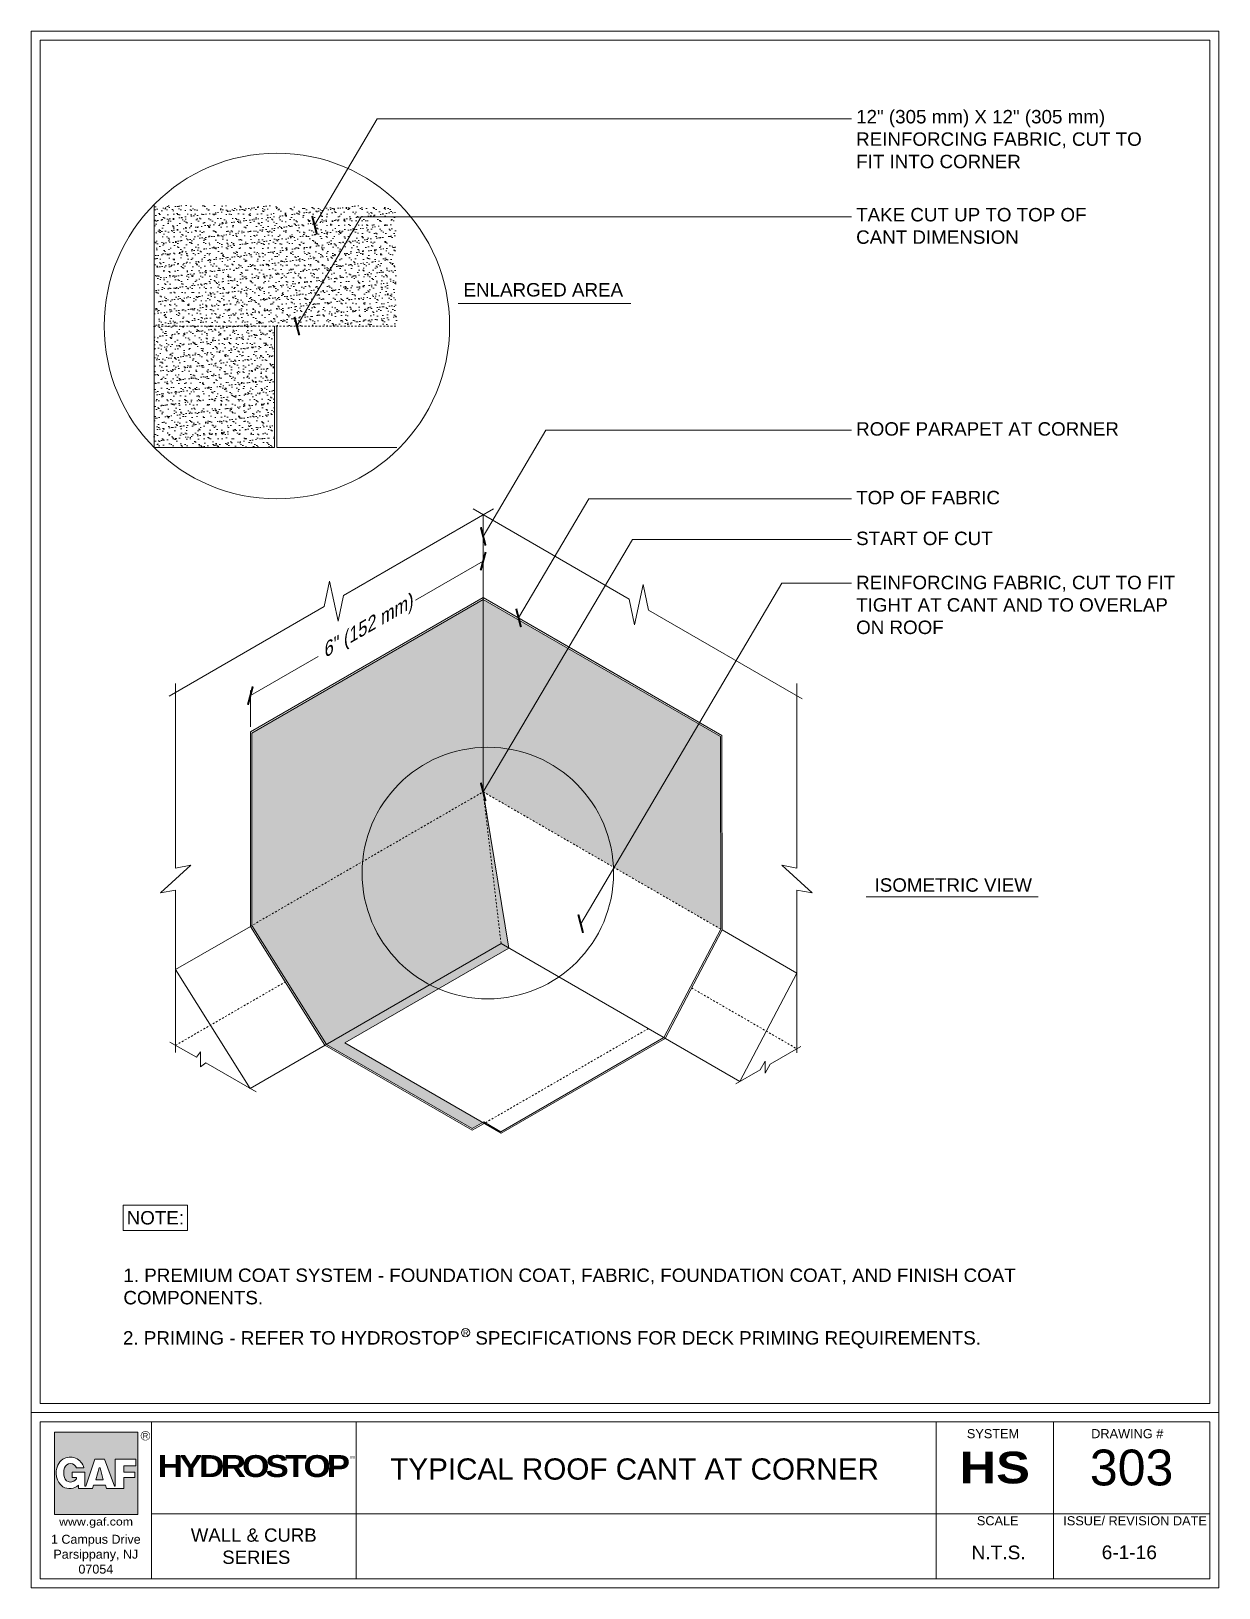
# Model space of a CAD drawing. Header units: inches. Extents: x 14.5 to 80.8, y 24.5 to 111.4.
import ezdxf
from ezdxf.enums import TextEntityAlignment as Align

# ---------------------------------------------------------------- set-up
doc = ezdxf.new("R2010")
doc.units = ezdxf.units.IN
doc.header["$MEASUREMENT"] = 0
doc.linetypes.add('DASHED2', pattern=[0.375, 0.25, -0.125])
doc.layers.get('0').update_dxf_attribs({"lineweight": 15})
doc.styles.add('ARCHQUIK', font='Archquik.shx', dxfattribs={"height": 0.1})
doc.styles.add('ARIAL', font='arial.ttf')
doc.styles.add('FONT', font='arial.ttf', dxfattribs={"height": 0.75})
doc.styles.add('oblique', font='arial.ttf', dxfattribs={"oblique": 30, "height": 0.75})
doc.dimstyles.new('dIM-STYLE', dxfattribs={"dimtxt": 0.75, "dimasz": 0.75, "dimexe": 0.18, "dimexo": 0.0625, "dimgap": 0.09, "dimtad": 0, "dimtih": 1, "dimtoh": 1, "dimdec": 4, "dimzin": 0, "dimdsep": 46, "dimlunit": 4, "dimtxsty": 'FONT', "dimblk": 'ARCHTICK', "dimcen": 0, "dimclrd": 3, "dimclre": 3, "dimclrt": 256, "dimadec": 0, "dimazin": 0, "dimtfac": 1, "dimtdec": 4, "dimtofl": 0, "dimtmove": 0, "dimatfit": 3, "dimldrblk": 'ARCHTICK', "dimfxl": 1, "dimfrac": 2, "dimtolj": 1, "dimtzin": 0, "dimlwd": -1, "dimlwe": -1, "dimarcsym": 0})
doc.dimstyles.get("Standard").update_dxf_attribs({"dimscale": 0, "dimtxt": 0.75, "dimasz": 0.75, "dimexe": 0.2500000000000018, "dimexo": 0.0625, "dimgap": 0.09, "dimtad": 0, "dimdec": 5, "dimzin": 0, "dimdsep": 46, "dimlunit": 4, "dimtxsty": 'FONT', "dimcen": 0.09, "dimclrd": 256, "dimclre": 256, "dimclrt": 256, "dimadec": 0, "dimazin": 0, "dimtfac": 1, "dimtdec": 5, "dimtofl": 0, "dimtmove": 1, "dimatfit": 0, "dimfxl": 1, "dimfxlon": 1, "dimtolj": 1, "dimtzin": 0, "dimlwd": -1, "dimlwe": -1, "dimarcsym": 0})
pattern_1 = [(37.50000000000001, (-37.68984681796064, 2.392433068382161), (-0.01574833952740204, 0.4817059422532897), [0, -0.38, 0, -0.425, 0, -0.40625]), (7.499999999999999, (-37.68984681796064, 2.392433068382161), (0.4424441763169318, 0.7055365163074351), [0, -0.205, 0, -0.3425, 0, -0.13125]), (327.5, (-37.99734681796065, 2.392433068382161), (0.7785354654378738, 0.001414763384241235), [0, -0.125, 0, -0.45, 0, -0.5875]), (317.5, (-37.99734681796065, 2.392433068382161), (0.7515316511430734, 0.2194188912335623), [0, -0.0625, 0, -0.295, 0, -0.3375])]

# ---------------------------------------------------------------- blocks, each defined once
blk = doc.blocks.new('GAF_LOGO')
h = blk.add_hatch(color=242)
h.paths.add_polyline_path([(0.9999999843750018, 0.999999984375), (-0.01802111514781046, 0.999999984375), (-0.01802111514781046, -0.002743970513160665), (0.9999999843750018, -0.002743970513160499), (0.9999999843750018, 0.6710526210937502)])
edge = h.paths.add_edge_path(flags=16)
edge.add_line((0.3421052578125003, 0.5657894648437503), (0.2499999960937487, 0.5657894648437503))
edge.add_arc((0.1776315761718745, 0.542763149414063), 0.075943396054273, 17.65012421993013, 162.3498757800698)
edge.add_arc((0.2913533789062498, 0.5065789394531254), 0.1952830184252751, 162.3498757800698, 197.65012421993)
edge.add_arc((0.1804031326795207, 0.4712765883809845), 0.07885186654145789, 197.65012421993, 331.9610179646004)
edge.add_line((0.2499999960937487, 0.4342105195312511), (0.2499999960937487, 0.4473684140625002))
edge.add_line((0.2499999960937487, 0.4473684140625002), (0.1973684179687503, 0.4473684140625003))
edge.add_line((0.1973684179687503, 0.4473684140625003), (0.1973684179687503, 0.5131578867187501))
edge.add_line((0.1973684179687503, 0.5131578867187501), (0.3552631523437491, 0.5131578867187501))
edge.add_line((0.3552631523437491, 0.5131578867187501), (0.3552631523437491, 0.3421052578125003))
edge.add_line((0.3552631523437491, 0.3421052578125003), (0.3672600561810685, 0.3421052578125003))
edge.add_line((0.3672600561810685, 0.3421052578125003), (0.473684203125, 0.6710526210937502))
edge.add_line((0.473684203125, 0.6710526210937502), (0.5921052539062508, 0.6710526210937502))
edge.add_line((0.5921052539062508, 0.6710526210937502), (0.7168783917025898, 0.3421052578125004))
edge.add_line((0.7168783917025898, 0.3421052578125004), (0.7236841992187522, 0.3421052578125004))
edge.add_line((0.7236841992187522, 0.3421052578125004), (0.7236841992187522, 0.6710526210937502))
edge.add_line((0.7236841992187522, 0.6710526210937502), (0.9757096308521137, 0.6710526210937502))
edge.add_line((0.9757096308521137, 0.6710526210937502), (0.9757096308521139, 0.5921052539062504))
edge.add_line((0.9757096308521139, 0.5921052539062504), (0.828947355468749, 0.5921052539062504))
edge.add_line((0.828947355468749, 0.5921052539062504), (0.828947355468749, 0.5131578867187501))
edge.add_line((0.828947355468749, 0.5131578867187501), (0.9619798181352781, 0.5131578867187501))
edge.add_line((0.9619798181352781, 0.5131578867187501), (0.9619798181352782, 0.4473684140625002))
edge.add_line((0.9619798181352782, 0.4473684140625002), (0.8289473554687489, 0.4473684140625003))
edge.add_line((0.8289473554687489, 0.4473684140625003), (0.828947355468749, 0.3157894687500002))
edge.add_line((0.828947355468749, 0.3157894687500002), (0.6184210429687518, 0.3157894687500003))
edge.add_line((0.6184210429687518, 0.3157894687500003), (0.6052631484375013, 0.35526315234375))
edge.add_line((0.6052631484375013, 0.35526315234375), (0.4605263085937495, 0.3552631523437498))
edge.add_line((0.4605263085937495, 0.3552631523437498), (0.4473684140624989, 0.3157894687500002))
edge.add_line((0.4473684140624989, 0.3157894687500002), (0.2763157851562497, 0.3157894687500002))
edge.add_line((0.2763157851562497, 0.3157894687500002), (0.2763157851562497, 0.3552631523437499))
edge.add_arc((0.1671059236527185, 0.4777867589039027), 0.1641305212753787, 240.8042829104425, 311.71180968469173, ccw=False)
edge.add_arc((0.2222038028843561, 0.5072653279140215), 0.2193476823067968, 155.1482085443663, 231.9615675140741, ccw=False)
edge.add_arc((0.1895668580481229, 0.5197191371257442), 0.1845148081401703, 124.71226100437019, 154.3980145931274, ccw=False)
edge.add_arc((0.1751212575285651, 0.5254602239943656), 0.171785051789476, 13.577812998885406, 121.84091426695329, ccw=False)
h.paths.add_polyline_path([(0.5263157812499983, 0.5657894648437498), (0.5394736757812488, 0.5657894648437498), (0.5789473593750003, 0.421052625), (0.4868420976562504, 0.421052625)], flags=0)
at = {"color": 242}
for p, q in [((0.9757096308521138, 0.6710526210937502), (0.9757096308521138, 0.5921052539062504)), ((0.5263157812499983, 0.5657894648437498), (0.4868420976562504, 0.421052625)), ((0.4868420976562504, 0.421052625), (0.5789473593750003, 0.421052625)), ((0.5394736757812488, 0.5657894648437498), (0.5263157812499983, 0.5657894648437498)), ((0.5789473593750003, 0.421052625), (0.5394736757812488, 0.5657894648437498))]:
    blk.add_line(p, q, dxfattribs=at)
for points in [[(0.9999999843750018, 0.6710526210937502), (0.9999999843750019, -0.00274397051316061), (-0.01802111514781046, -0.00274397051316061), (-0.01802111514781046, 0.999999984375), (0.9999999843750018, 0.999999984375), (0.9999999843750018, 0.6710526210937502)], [(0.9757096308521138, 0.6710526210937502), (0.7236841992187522, 0.6710526210937502), (0.7236841992187522, 0.3421052578125003), (0.7168783917025898, 0.3421052578125003), (0.5921052539062508, 0.6710526210937502), (0.4736842031249999, 0.6710526210937502), (0.5921052539062508, 0.6710526210937502)]]:
    blk.add_lwpolyline(points, dxfattribs=at)
at = {"const_width": 0.006578947265625}
blk.add_lwpolyline([(1.146718681227561, 0.9569249246062017, 0.9999999999999999), (1.038984530952376, 0.9569249246062017, 0.9999999999999999)], format="xyb", close=True, dxfattribs=at)
at = {"color": 242}
for points in [[(0.4736842031249999, 0.6710526210937502), (0.3672600561810686, 0.3421052578125003), (0.3552631523437491, 0.3421052578125003), (0.3552631523437491, 0.5131578867187501), (0.1973684179687503, 0.5131578867187501), (0.1973684179687503, 0.4473684140625003), (0.2499999960937487, 0.4473684140625003), (0.2499999960937487, 0.4342105195312511, -0.6638381309650001), (0.1052631562500004, 0.4473684140625003, -0.1552561087471992), (0.1052631562500004, 0.5657894648437503, -0.7312178527831996), (0.2499999960937487, 0.5657894648437503), (0.3421052578125003, 0.5657894648437503, 0.5109723306082545), (0.08449389586529144, 0.6713944055155814, 0.1302578243974809), (0.02316816522774692, 0.599451122242597, 0.172358814401925)], [(0.08704397350846876, 0.3345076182265967, 0.3196577466454945), (0.2763157851562497, 0.3552631523437499), (0.2763157851562497, 0.3157894687500002), (0.4473684140624989, 0.3157894687500002), (0.4605263085937494, 0.3552631523437499), (0.6052631484375013, 0.3552631523437499), (0.6184210429687518, 0.3157894687500002), (0.828947355468749, 0.3157894687500002), (0.828947355468749, 0.4473684140625003), (0.9619798181352781, 0.4473684140625003), (0.9619798181352781, 0.5131578867187501), (0.828947355468749, 0.5131578867187501), (0.828947355468749, 0.5921052539062504), (0.9757096308521139, 0.5921052539062504)]]:
    blk.add_lwpolyline(points, format="xyb", dxfattribs=at)
blk.add_arc((0.222203802884356, 0.5072653279140215), 0.2193476823067967, 155.1482085443668, 231.9615675140741, dxfattribs=at)
at = {"style": 'ARIAL'}
blk.add_text('R', height=0.06578947265625, dxfattribs=at).set_placement((1.092851606089969, 0.956924924606203), align=Align.MIDDLE)
at = {"style": 'ARIAL', "width": 1.133105524367421}
blk.add_text('www.gaf.com', height=0.09481817704846432, dxfattribs=at).set_placement((0.03995709321242522, -0.1363967728893486), (0.9407297751728345, -0.1363967728893486), align=Align.FIT)
blk = doc.blocks.new('HydroStop')
at = {"color": 174, "linetype": 'Continuous', "style": 'ARIAL'}
blk.add_text('TM', height=0.07930227829834807, dxfattribs=at).set_placement((6.460029172047104, 0.5633620407934359))
at = {"lineweight": -2, "insert": (0.9349556855740957, 0.6638381548218604), "char_height": 0.633319658458992, "width": 5.94393791725881, "attachment_point": 1, "style": 'ARCHQUIK'}
blk.add_mtext('{\\fArial Black|b0|i0|c0|p34;\\T0.85;\\C154;HYDRO\\C132;STOP}', dxfattribs=at)
blk = doc.blocks.new('_ArchTick')
at = {"color": 0, "linetype": 'ByBlock', "const_width": 0.15}
blk.add_lwpolyline([(-0.5, -0.5), (0.5, 0.5)], dxfattribs=at)
blk = doc.blocks.new('*D17')
at = {"transparency": 16777216}
for p, q in [((39.72898657343339, 81.80895132077987), (35.94865022424254, 79.6263731119472)), ((39.7289865734334, 80.07204890696585), (39.72898657343339, 82.09762645537467)), ((26.73065068187104, 74.30435859476918), (30.51098703106188, 76.48693680360185)), ((26.73065068187104, 72.56715804544694), (26.73065068187104, 74.593033729364))]:
    blk.add_line(p, q, dxfattribs=at)
at = {"layer": 'Defpoints', "color": 0, "transparency": 16777216}
for p in [(39.72898657343339, 81.80895132077987), (39.72898657343338, 79.78337377237105), (26.73065068187104, 72.27848291085213)]:
    blk.add_point(p, dxfattribs=at)
at = {"transparency": 16777216, "xscale": 0.75, "yscale": 0.75, "zscale": 0.75}
for p, rotation in [((39.72898657343339, 81.80895132077987), 29.99999999999991), ((26.73065068187104, 74.30435859476918), 209.9999999999999)]:
    blk.add_blockref('_ArchTick', p, dxfattribs=dict(at, rotation=rotation))
at = {"transparency": 16777216, "insert": (33.22981862765221, 78.05665495777453), "char_height": 0.75, "attachment_point": 5, "rotation": 29.999999999999915, "style": 'oblique'}
blk.add_mtext('\\A1;6" (152 mm)', dxfattribs=at)

msp = doc.modelspace()

# ---------------------------------------------------------------- hatches: boundary and pattern name
at = {"lineweight": 15}
h = msp.add_hatch(dxfattribs=at)
h.set_pattern_fill('AR-SAND', color=256, scale=0.25)
h.set_pattern_definition(pattern_1)
h.paths.add_polyline_path([(34.88878474676494, 101.6670488269067), (21.3814307939377, 101.6670488269067), (21.3814307939377, 94.92884474240344), (34.88878474676494, 94.92884474240344)])
h = msp.add_hatch(dxfattribs=at)
h.set_pattern_fill('AR-SAND', color=256, scale=0.25)
h.set_pattern_definition(pattern_1)
h.paths.add_polyline_path([(28.07308156068981, 94.92884474240344), (21.35827064610399, 94.92884474240344), (21.35827064610399, 88.14400948776526), (28.07300370830595, 88.14400948776526)])
h = msp.add_hatch(dxfattribs=at)
h.set_pattern_fill('AR-SAND', color=256, scale=0.18)
h.set_pattern_definition([(37.50000000000001, (-7.560045934135132, 1.15485785652163), (-0.01133880445972947, 0.3468282784223685), [0, -0.2736, 0, -0.306, 0, -0.2925]), (7.499999999999999, (-7.560045934135132, 1.15485785652163), (0.3185598069481909, 0.5079862917413532), [0, -0.1476, 0, -0.2466, 0, -0.0945]), (327.5, (-7.781445934135132, 1.15485785652163), (0.5605455351152691, 0.001018629636653689), [0, -0.09, 0, -0.324, 0, -0.423]), (317.5, (-7.781445934135132, 1.15485785652163), (0.5411027888230129, 0.1579816016881649), [0, -0.045, 0, -0.2124, 0, -0.243])])
h.paths.add_polyline_path([(39.72950304293468, 79.67297517002272), (39.72925511867758, 79.6731182473406), (26.81329269906408, 72.21608386753364), (26.81329269906409, 61.56506077061287), (39.72950304293467, 68.93540599153405)])
h.paths.add_polyline_path([(39.72812615233002, 68.93461104337281), (26.81329269906409, 61.56506077061287), (26.81329269906408, 61.47822847259053), (30.98086677600832, 54.84509744743753), (40.72963335730258, 60.4735504574146)])
h.paths.add_polyline_path([(41.16189056002234, 60.21870010817923), (41.16092966667648, 60.22454141709709), (40.72963335730258, 60.4735504574146), (30.98086677600832, 54.84509744743753), (39.10876150748095, 50.15245523627685), (39.69110987925118, 50.48867422548052), (32.00005062573959, 54.92910935584882)])
h.paths.add_polyline_path([(39.72812615233002, 68.9346110433728), (40.72963335730258, 60.4735504574146), (41.16092966667648, 60.22454141709709)])
h = msp.add_hatch(dxfattribs=at)
h.set_pattern_fill('AR-SAND', color=256, scale=0.25)
h.set_pattern_definition([(37.50000000000001, (-7.560045934135132, 1.15485785652163), (-0.01574833952740204, 0.4817059422532897), [0, -0.38, 0, -0.425, 0, -0.40625]), (7.499999999999999, (-7.560045934135132, 1.15485785652163), (0.4424441763169318, 0.7055365163074351), [0, -0.205, 0, -0.3425, 0, -0.13125]), (327.5, (-7.867545934135133, 1.15485785652163), (0.7785354654378738, 0.001414763384241235), [0, -0.125, 0, -0.45, 0, -0.5875]), (317.5, (-7.867545934135133, 1.15485785652163), (0.7515316511430734, 0.2194188912335623), [0, -0.0625, 0, -0.295, 0, -0.3375])])
h.paths.add_polyline_path([(52.98893788814907, 72.0209430679628), (39.72950304293468, 79.67297517002272), (39.72950304293467, 68.93538319431333), (52.99094693899102, 61.27902266009613)])

# ---------------------------------------------------------------- linework, layer by layer
for p, q in [((21.35827064610399, 101.7136799970416), (21.35827064610399, 88.14400948776526)), ((38.33881242012694, 96.19148227292919), (47.97673017972647, 96.19148227292919)), ((28.07308156068981, 94.92884474240344), (28.07300370830595, 88.14400948776526)), ((28.21297493732774, 88.14400948776526), (28.21297493732774, 94.92884474240344)), ((21.35827064610399, 88.14400948776526), (28.07300370830595, 88.14400948776526)), ((28.21297493732774, 88.14400948776526), (34.91620564422973, 88.14400948776526)), ((31.93266892987493, 79.90141786803707), (40.30410493790981, 84.73466870077974)), ((39.16959303399128, 84.72642707209486), (47.88118005355217, 79.69304437769165)), ((39.72950304293467, 68.93540599153405), (39.72950304293468, 84.40292214203897)), ((39.72950304293468, 80.03337382066842), (39.72950304293468, 82.13666646229092)), ((30.85758695743282, 79.27058016630335), (31.14903177077638, 80.69283085541994)), ((31.14903177077638, 80.69283085541994), (31.62700126465982, 78.45453468894135)), ((48.16940887004056, 78.25635221586774), (48.65903615645774, 80.50630617488005)), ((48.65903615645774, 80.50630617488005), (48.95119952922248, 79.07480828598759)), ((22.19235255078878, 74.27784358457956), (30.85994337410107, 79.28207947964445)), ((26.73065068187104, 72.27848291085212), (39.72950304293468, 79.78337382066842)), ((26.81329269906408, 72.21608386753364), (39.72925511867758, 79.6731182473406)), ((31.62700126465982, 78.45453468894135), (31.93266892987494, 79.90141786803707)), ((53.06371035309041, 72.08789235667065), (39.72898657343339, 79.78337377237102)), ((52.98893788814907, 72.0209430679628), (39.72925511867758, 79.6731182473406)), ((39.72950304293468, 79.78337382066842), (47.88118005355217, 75.07349605632109)), ((47.88118005355216, 79.69304437769168), (48.16940887004056, 78.25635221586774)), ((48.95119952922249, 79.0748082859876), (57.53053855601897, 74.11783586638911)), ((22.55723867340809, 74.98051251388605), (22.55723867340809, 64.68668170659136)), ((57.23909374267539, 74.98051251388605), (57.23909374267539, 64.68668170659136)), ((26.73065068187104, 72.27848291085212), (26.73065068187104, 61.43051508171777)), ((26.81329269906408, 72.21608386753364), (26.81329269906409, 61.47822847259053)), ((52.98893788814907, 72.0209430679628), (52.99094693899102, 61.27902266009613)), ((53.06371035309041, 72.08789235667065), (53.06574002739184, 61.23570318136039)), ((41.16189056002234, 60.21870010817923), (39.72950304293468, 68.93538319431333)), ((23.4082575283713, 64.83823300953001), (21.70621981844488, 63.29940439507598)), ((22.55723867340809, 64.68668170659136), (23.4082575283713, 64.83823300953001)), ((57.23909374267539, 64.68668170659136), (56.39973268024593, 64.83823300953001)), ((56.39973268024593, 64.83823300953001), (58.09026803487239, 63.29940439507598)), ((21.70621981844488, 63.29940439507598), (22.55723867340809, 63.45095569801464)), ((22.55723867340809, 63.45095569801465), (22.55723867340809, 54.3839752300071)), ((58.09026803487239, 63.29940439507598), (57.23909374267539, 63.45095569801464)), ((57.23909374267539, 63.45095569801465), (57.23909374267539, 54.36536497870171)), ((61.11705840320565, 63.08530452968694), (70.72142761823034, 63.08530452968694)), ((22.55723867340809, 59.02099453519246), (26.73065068187103, 61.43051508171776)), ((26.73065068187103, 61.43051508171776), (30.89822475881527, 54.79738405656475)), ((26.81329269906409, 61.47822847259053), (30.98086677600832, 54.84509744743753)), ((52.99094693899103, 61.27902266009612), (49.82010508842994, 55.22530182540157)), ((53.06560401559553, 61.23589739798667), (49.89476216503444, 55.18217656329212)), ((53.06574002739184, 61.23570318136037), (57.23909374267541, 58.82621629041788)), ((26.72481275035233, 52.38786351003946), (40.72963335730258, 60.4735504574146)), ((32.00005062573959, 54.92910935584882), (41.16646883526363, 60.22134337662222)), ((54.0682518921143, 52.77249545572333), (40.72963335730258, 60.4735504574146)), ((22.55723867340809, 59.02099453519246), (26.72481275035233, 52.38786351003946)), ((57.23909374267539, 58.82621629041788), (54.0682518921143, 52.77249545572333)), ((22.24247827499704, 54.97574052598378), (23.71897797511444, 54.12328302666259)), ((30.89822475881527, 54.79738405656475), (39.12147965557008, 50.04968562830845)), ((30.98086677600832, 54.84509744743753), (39.10876150748094, 50.15245523627686)), ((32.00005062573959, 54.92910935584882), (40.72824376487633, 49.88988469742916)), ((49.82010508842994, 55.22530182540157), (40.72223220174965, 49.9726424652237)), ((49.89476216503444, 55.18217656329212), (40.72824376487632, 49.88988469742917)), ((57.4605918008165, 54.73092688277519), (55.74769933939484, 53.74198795908051)), ((23.71897797511443, 54.12328302666259), (23.9561737774572, 54.42774655828099)), ((23.9561737774572, 54.42774655828099), (23.9561737774572, 53.60012100700216)), ((55.18970023313169, 53.41982702487191), (55.46718699616341, 53.90322361287947)), ((55.46718699616341, 53.90322361287947), (55.46718699616341, 53.23872943845614)), ((23.9561737774572, 53.60012100700216), (24.25141970822985, 53.81587764872063)), ((24.25141970822985, 53.81587764872064), (27.05353648722009, 52.19807477206984)), ((55.18970023313167, 53.4198270248719), (53.83651309820693, 52.63856406825916)), ((55.46718699616341, 53.23872943845614), (55.74769933939484, 53.74198795908052)), ((39.7597744269584, 50.52831772058308), (39.10876150748096, 50.15245523627686)), ((39.78647004453333, 50.4336180083849), (39.12147965557008, 50.04968562830845)), ((39.75977442695839, 50.52831772058308), (40.72223220174965, 49.9726424652237)), ((21.20705469467076, 33.78611375226865), (21.20705469467076, 25.02717102045245)), ((32.6318562415896, 25.02717102045245), (32.6318562415896, 33.78611375226865)), ((71.56792847675739, 28.65521179804592), (71.56792847675739, 33.78611375226865))]:
    msp.add_line(p, q)
at = {"linetype": 'DASHED2', "ltscale": 0.25}
for p, q in [((21.3581929274871, 94.92884474240344), (34.88878474676494, 94.92884474240344)), ((26.73033686043223, 61.43033389682559), (39.72950304293467, 68.93540599153405)), ((39.72812615233002, 68.93461104337281), (40.72963335730258, 60.4735504574146)), ((39.72950304293468, 68.93538319431333), (53.06414972625218, 61.23675977109445)), ((22.55723867340809, 54.79401352523092), (28.67950661435346, 58.32870656898675)), ((51.36699856964206, 57.9929468937619), (57.23909374267539, 54.60269116490402)), ((48.9528882540574, 55.7258520291583), (39.78647004453334, 50.4336180083849))]:
    msp.add_line(p, q, dxfattribs=at)
at = {"linetype": 'Continuous'}
for p, q in [((65.01569888488676, 33.78611375226865), (65.01569888488676, 25.02717102045245)), ((21.20705469467076, 28.65521179804592), (80.29722166968178, 28.65521179804592)), ((71.56792847675739, 28.65521179804592), (71.56792847675739, 25.02717102045245))]:
    msp.add_line(p, q, dxfattribs=at)
for points in [[(14.49001371606128, 111.3851559938448), (14.49001371606128, 24.51839938696503), (80.80599330317555, 24.51839938696503), (80.80599330317555, 111.3851559938448)], [(14.49001371606128, 111.3851559938448), (80.80599330317555, 111.3851559938448), (80.80599330317555, 34.29488538575606), (14.49001371606128, 34.29488538575606)], [(14.99878534955506, 110.8763843603538), (80.29722166968178, 110.8763843603538), (80.29722166968178, 34.80365701925211), (14.99878534955506, 34.80365701925211)], [(80.80599330317555, 34.29488538575606), (14.49001371606128, 34.29488538575606), (14.49001371606128, 24.51839938696503), (80.80599330317555, 24.51839938696503)], [(80.29722166968178, 33.78611375226865), (14.99878534954415, 33.78611375226865), (14.99878534954415, 25.02717102045245), (80.29722166968178, 25.02717102045245)]]:
    msp.add_lwpolyline(points, close=True, dxfattribs=at)
msp.add_lwpolyline([(19.6212313395464, 45.87552832455626), (23.23017247385826, 45.87552832455626), (23.23017247385826, 44.45454189995129), (19.6212313395464, 44.45454189995129)], close=True)
for centre, radius in [((28.21297493732774, 94.92884474240344), 9.644737443430106), ((39.98974668838036, 64.4051044574569), 7.019880472192767)]:
    msp.add_circle(centre, radius)
msp.add_circle((38.74800003648841, 38.75683124268377), 0.2317057053845815, dxfattribs=at)

# ---------------------------------------------------------------- block references
at = {"linetype": 'Continuous', "xscale": 4.578944701403998, "yscale": 4.578944701396722, "zscale": 4.578944701398359}
msp.add_blockref('GAF_LOGO', (15.87060638633879, 28.62272093202319), dxfattribs=at)
at = {"xscale": 1.934332076455829, "yscale": 1.934332076455829, "zscale": 1.934332076455829}
msp.add_blockref('HydroStop', (19.74687504737987, 30.64248056082877), dxfattribs=at)

# ---------------------------------------------------------------- texts
at = {"linetype": 'Continuous'}
for s, height, style, p in [('2. PRIMING - REFER TO HYDROSTOP   SPECIFICATIONS FOR DECK PRIMING REQUIREMENTS.', 0.75, 'FONT', (19.62001030927161, 38.09300928223567)), ('N.T.S.', 0.7631574502330598, 'ARIAL', (66.99815271592591, 26.11325017496029)), ('6-1-16', 0.7631574502330598, 'ARIAL', (74.26414294412801, 26.12102215814912))]:
    msp.add_text(s, height=height, dxfattribs=dict(at, style=style)).set_placement(p)
at = {"linetype": 'Continuous', "ltscale": 0.6, "style": 'FONT'}
msp.add_text('R', height=0.3, dxfattribs=at).set_placement((38.59844366349887, 38.59716599480768))
at = {"style": 'ARIAL'}
for s, p in [('SYSTEM', (68.19558099794061, 33.12265175710945)), ('DRAWING #', (75.69039278614467, 33.12265175710945)), ('SCALE', (68.45888497711051, 28.26339685077483)), ('ISSUE/ REVISION DATE', (76.12673907382349, 28.2711688339673))]:
    msp.add_text(s, height=0.5087716334887066, dxfattribs=at).set_placement(p, align=Align.MIDDLE)
for s, insert, char_height, width, attachment_point, style in [('12" (305 mm) X 12" (305 mm) REINFORCING FABRIC, CUT TO FIT INTO CORNER', (60.55307591262579, 106.9862461657658), 0.75, 17.1364246745373, 1, 'FONT'), ('TAKE CUT UP TO TOP OF CANT DIMENSION', (60.55307591262579, 101.5178290142201), 0.75, 14.4858825321615, 1, 'FONT'), ('ENLARGED AREA', (38.63301123070312, 97.32655129725276), 0.75, 14.4858825321615, 1, 'FONT'), ('ROOF PARAPET AT CORNER', (60.55307591262579, 89.56284222875763), 0.75, 20.38547904891749, 1, 'FONT'), ('TOP OF FABRIC', (60.55307591262579, 85.73224742025369), 0.75, 18.57247943092898, 1, 'FONT'), ('START OF CUT', (60.55307591262579, 83.45569306610267), 0.75, 18.57247943092898, 1, 'FONT'), ('REINFORCING FABRIC, CUT TO FIT TIGHT AT CANT AND TO OVERLAP ON ROOF', (60.55307591262579, 80.99347441933783), 0.75, 18.57247943092898, 1, 'FONT'), ('ISOMETRIC VIEW', (61.5818171185598, 64.11265451016561), 0.75, 14.4858825321615, 1, 'FONT'), ('WALL & CURB\\P SERIES', (26.91945546813018, 26.84119140924918), 0.7419714262123118, 11.42480154691884, 5, 'ARIAL'), ('1 Campus Drive\\PParsippany, NJ 07054', (18.10292002210745, 26.39340186921985), 0.5, 6.20826934512661, 5, 'ARIAL')]:
    msp.add_mtext(s, dxfattribs=dict(insert=insert, char_height=char_height, width=width, attachment_point=attachment_point, style=style))
at = {"linetype": 'Continuous'}
for s, insert, char_height, width, attachment_point, style in [('NOTE:', (21.42570190670187, 45.16503511225378), 0.75, 3.608941134311863, 5, 'FONT'), ('1. PREMIUM COAT SYSTEM - FOUNDATION COAT, FABRIC, FOUNDATION COAT, AND FINISH COAT COMPONENTS.', (19.64190993783643, 42.33807764334594), 0.75, 54.625, 1, 'FONT'), ('{\\fArial Black|b0|i0|c0|p34;HS}', (68.29181368082207, 31.22066277515729), 1.770582097118444, 6.552229591870622, 5, 'ARIAL'), ('303', (75.93257507321958, 31.22066277515728), 2, 8.729293192924388, 5, 'ARIAL'), ('TYPICAL ROOF CANT AT CORNER', (48.18350952815955, 31.14208659105088), 1.183652803665149, 28.42956344025924, 5, 'ARIAL')]:
    msp.add_mtext(s, dxfattribs=dict(at, insert=insert, char_height=char_height, width=width, attachment_point=attachment_point, style=style))

# ---------------------------------------------------------------- dimensions: what is measured, and where the dimension line sits
dim = msp.add_linear_dim(base=(39.72898657343339, 81.80895132077987), p1=(26.73065068187104, 72.27848291085212), p2=(39.72898657343339, 79.78337377237102), angle=29.99999999999991, text='6" (152 mm)', dimstyle='Standard', override={"dimscale": 1, "dimexe": 0.25, "dimexo": 0.25, "dimtxsty": 'oblique', "dimblk": 'ArchTick', "dimfxlon": 0})
dim.commit()
dim.dimension.update_dxf_attribs({"geometry": '*D17', "text_midpoint": (33.22981862765221, 78.05665495777453)})

# ---------------------------------------------------------------- leaders
for points in [[(30.31552514409478, 100.556916453079), (33.8198925411167, 106.4845572301727), (60.30307591262579, 106.4845572301727)], [(29.32918684589299, 94.92884474240344), (32.92584900265649, 101.024754079149), (60.30307591262579, 101.024754079149)], [(39.72950304293468, 83.19154005411023), (43.2338704399566, 89.11918083120385), (60.30307591262579, 89.11918083120385)], [(41.70669353906722, 78.64203725492816), (45.63712787306383, 85.29037066017737), (60.30307591262579, 85.29037066017737)], [(39.72954124293341, 68.93536113993034), (48.05888012896582, 83.02444576873826), (60.30307591262579, 83.02444576873825)], [(45.17370764239604, 61.57766729921215), (56.4102500736027, 80.5842894831094), (60.30307591262579, 80.5842894831094)]]:
    msp.add_leader(points, dimstyle='dIM-STYLE', override={"dimgap": 0.09, "dimtad": 0, "dimclrd": 256})

doc.saveas('drawing.dxf')
